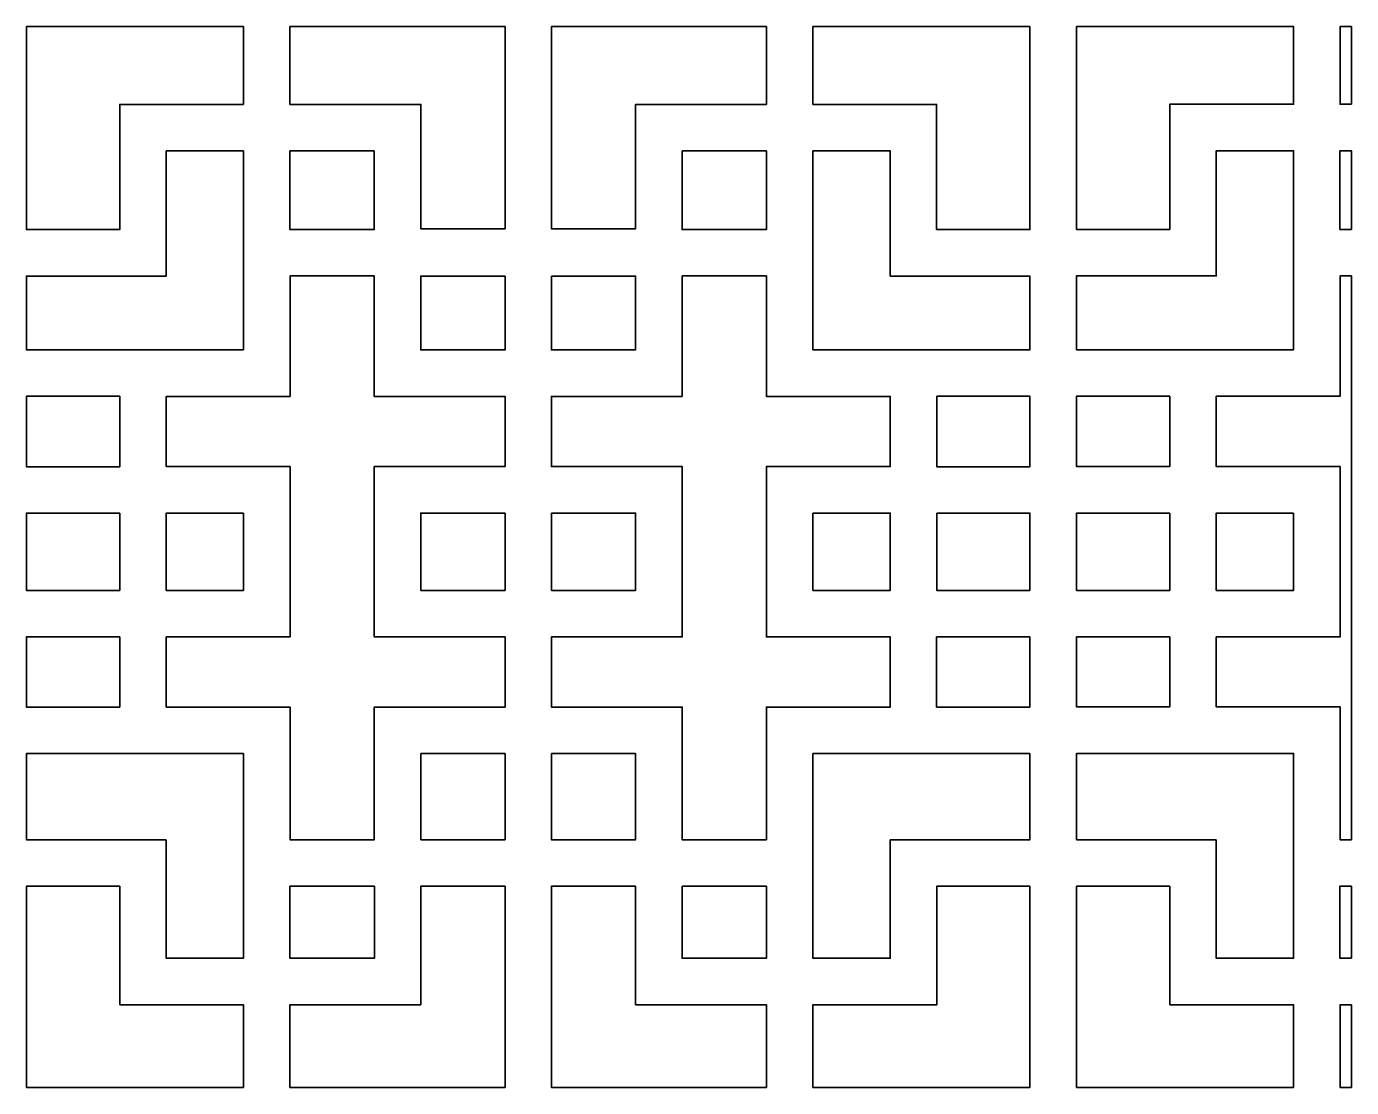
# Model space of a CAD drawing. Header units: centimetres. Extents: x 24 to 482, y -156 to 120.
# Drawn here: x 196.2 to 247.5, y 25 to 66 of the extents above; entities that cross this region are included whole.
import ezdxf

# ---------------------------------------------------------------- set-up
doc = ezdxf.new("R2010")
doc.units = ezdxf.units.CM
doc.header["$MEASUREMENT"] = 0
doc.layers.add('layer 1', color=7, linetype='Continuous')

msp = doc.modelspace()

# ---------------------------------------------------------------- linework, layer by layer
at = {"layer": 'layer 1', "color": 250, "lineweight": 35}
for points, knots in [([(196.16332, 66.02246), (196.16332, 66.02246), (204.56832, 66.02246), (204.56832, 66.02246), (204.56832, 66.02246), (204.56832, 66.02246), (204.56832, 63.00996), (204.56832, 63.00996), (204.56832, 63.00996), (204.56832, 63.00996), (199.77581, 63.00996), (199.77581, 63.00996), (199.77581, 63.00996), (199.77581, 63.00996), (199.77581, 58.16496), (199.77581, 58.16496), (199.77581, 58.16496), (199.77581, 58.16496), (196.16332, 58.16496), (196.16332, 58.16496), (196.16332, 58.16496), (196.16332, 58.16496), (196.16332, 66.02246), (196.16332, 66.02246)], [0, 0, 0, 0, 0.14285714, 0.14285714, 0.14285714, 0.14285714, 0.28571429, 0.28571429, 0.28571429, 0.28571429, 0.42857143, 0.42857143, 0.42857143, 0.42857143, 0.57142857, 0.57142857, 0.57142857, 0.57142857, 0.71428571, 0.71428571, 0.71428571, 0.71428571, 1, 1, 1, 1]), ([(206.36831, 66.02246), (206.36831, 66.02246), (206.36831, 63.00996), (206.36831, 63.00996), (206.36831, 63.00996), (206.36831, 63.00996), (211.43832, 63.00996), (211.43832, 63.00996), (211.43832, 63.00996), (211.43832, 63.00996), (211.43832, 58.19496), (211.43832, 58.19496), (211.43832, 58.19496), (211.43832, 58.19496), (214.70081, 58.19496), (214.70081, 58.19496), (214.70081, 58.19496), (214.70081, 58.19496), (214.70081, 66.02496), (214.70081, 66.02496), (214.70081, 66.02496), (214.70081, 66.02496), (206.36831, 66.02246), (206.36831, 66.02246)], [0, 0, 0, 0, 0.14285714, 0.14285714, 0.14285714, 0.14285714, 0.28571429, 0.28571429, 0.28571429, 0.28571429, 0.42857143, 0.42857143, 0.42857143, 0.42857143, 0.57142857, 0.57142857, 0.57142857, 0.57142857, 0.71428571, 0.71428571, 0.71428571, 0.71428571, 1, 1, 1, 1]), ([(224.82332, 66.01997), (224.82332, 66.01997), (224.82332, 63.00996), (224.82332, 63.00996), (224.82332, 63.00996), (224.82332, 63.00996), (219.75582, 63.00996), (219.75582, 63.00996), (219.75582, 63.00996), (219.75582, 63.00996), (219.75582, 58.19496), (219.75582, 58.19496), (219.75582, 58.19496), (219.75582, 58.19496), (216.49332, 58.19496), (216.49332, 58.19496), (216.49332, 58.19496), (216.49332, 58.19496), (216.49332, 66.02496), (216.49332, 66.02496), (216.49332, 66.02496), (216.49332, 66.02496), (224.82332, 66.01997), (224.82332, 66.01997)], [0, 0, 0, 0, 0.14285714, 0.14285714, 0.14285714, 0.14285714, 0.28571429, 0.28571429, 0.28571429, 0.28571429, 0.42857143, 0.42857143, 0.42857143, 0.42857143, 0.57142857, 0.57142857, 0.57142857, 0.57142857, 0.71428571, 0.71428571, 0.71428571, 0.71428571, 1, 1, 1, 1]), ([(235.02832, 66.01997), (235.02832, 66.01997), (226.62332, 66.01997), (226.62332, 66.01997), (226.62332, 66.01997), (226.62332, 66.01997), (226.62332, 63.00996), (226.62332, 63.00996), (226.62332, 63.00996), (226.62332, 63.00996), (231.41582, 63.00996), (231.41582, 63.00996), (231.41582, 63.00996), (231.41582, 63.00996), (231.41582, 58.16496), (231.41582, 58.16496), (231.41582, 58.16496), (231.41582, 58.16496), (235.02832, 58.16496), (235.02832, 58.16496), (235.02832, 58.16496), (235.02832, 58.16496), (235.02832, 66.01997), (235.02832, 66.01997)], [0, 0, 0, 0, 0.14285714, 0.14285714, 0.14285714, 0.14285714, 0.28571429, 0.28571429, 0.28571429, 0.28571429, 0.42857143, 0.42857143, 0.42857143, 0.42857143, 0.57142857, 0.57142857, 0.57142857, 0.57142857, 0.71428571, 0.71428571, 0.71428571, 0.71428571, 1, 1, 1, 1]), ([(236.83582, 66.02496), (236.83582, 66.02496), (245.24082, 66.02496), (245.24082, 66.02496), (245.24082, 66.02496), (245.24082, 66.02496), (245.24082, 63.01246), (245.24082, 63.01246), (245.24082, 63.01246), (245.24082, 63.01246), (240.44832, 63.01246), (240.44832, 63.01246), (240.44832, 63.01246), (240.44832, 63.01246), (240.44832, 58.16746), (240.44832, 58.16746), (240.44832, 58.16746), (240.44832, 58.16746), (236.83582, 58.16746), (236.83582, 58.16746), (236.83582, 58.16746), (236.83582, 58.16746), (236.83582, 66.02496), (236.83582, 66.02496)], [0, 0, 0, 0, 0.14285714, 0.14285714, 0.14285714, 0.14285714, 0.28571429, 0.28571429, 0.28571429, 0.28571429, 0.42857143, 0.42857143, 0.42857143, 0.42857143, 0.57142857, 0.57142857, 0.57142857, 0.57142857, 0.71428571, 0.71428571, 0.71428571, 0.71428571, 1, 1, 1, 1]), ([(247.48581, 63.01246), (247.48581, 63.01246), (247.04082, 63.01246), (247.04082, 63.01246), (247.04082, 63.01246), (247.04082, 63.01246), (247.04082, 66.02496), (247.04082, 66.02496), (247.04082, 66.02496), (247.04082, 66.02496), (247.48581, 66.02496), (247.48581, 66.02496), (247.48581, 66.02496), (247.48581, 66.02496), (247.48581, 63.01246), (247.48581, 63.01246)], [0, 0, 0, 0, 0.2, 0.2, 0.2, 0.2, 0.4, 0.4, 0.4, 0.4, 0.6, 0.6, 0.6, 0.6, 1, 1, 1, 1]), ([(204.56832, 53.50746), (204.56832, 53.50746), (204.56832, 61.20996), (204.56832, 61.20996), (204.56832, 61.20996), (204.56832, 61.20996), (201.57332, 61.20996), (201.57332, 61.20996), (201.57332, 61.20996), (201.57332, 61.20996), (201.57332, 56.36496), (201.57332, 56.36496), (201.57332, 56.36496), (201.57332, 56.36496), (196.16332, 56.36496), (196.16332, 56.36496), (196.16332, 56.36496), (196.16332, 56.36496), (196.16332, 53.50746), (196.16332, 53.50746), (196.16332, 53.50746), (196.16332, 53.50746), (204.56832, 53.50746), (204.56832, 53.50746)], [0, 0, 0, 0, 0.14285714, 0.14285714, 0.14285714, 0.14285714, 0.28571429, 0.28571429, 0.28571429, 0.28571429, 0.42857143, 0.42857143, 0.42857143, 0.42857143, 0.57142857, 0.57142857, 0.57142857, 0.57142857, 0.71428571, 0.71428571, 0.71428571, 0.71428571, 1, 1, 1, 1]), ([(209.63582, 61.20996), (209.63582, 61.20996), (206.36831, 61.20996), (206.36831, 61.20996), (206.36831, 61.20996), (206.36831, 61.20996), (206.36831, 58.16496), (206.36831, 58.16496), (206.36831, 58.16496), (206.36831, 58.16496), (209.63582, 58.16496), (209.63582, 58.16496), (209.63582, 58.16496), (209.63582, 58.16496), (209.63582, 61.20996), (209.63582, 61.20996)], [0, 0, 0, 0, 0.2, 0.2, 0.2, 0.2, 0.4, 0.4, 0.4, 0.4, 0.6, 0.6, 0.6, 0.6, 1, 1, 1, 1]), ([(221.55582, 61.20996), (221.55582, 61.20996), (224.82582, 61.20996), (224.82582, 61.20996), (224.82582, 61.20996), (224.82582, 61.20996), (224.82582, 58.16496), (224.82582, 58.16496), (224.82582, 58.16496), (224.82582, 58.16496), (221.55582, 58.16496), (221.55582, 58.16496), (221.55582, 58.16496), (221.55582, 58.16496), (221.55582, 61.20996), (221.55582, 61.20996)], [0, 0, 0, 0, 0.2, 0.2, 0.2, 0.2, 0.4, 0.4, 0.4, 0.4, 0.6, 0.6, 0.6, 0.6, 1, 1, 1, 1]), ([(226.62332, 53.50746), (226.62332, 53.50746), (226.62332, 61.20996), (226.62332, 61.20996), (226.62332, 61.20996), (226.62332, 61.20996), (229.61832, 61.20996), (229.61832, 61.20996), (229.61832, 61.20996), (229.61832, 61.20996), (229.61832, 56.36496), (229.61832, 56.36496), (229.61832, 56.36496), (229.61832, 56.36496), (235.03082, 56.36496), (235.03082, 56.36496), (235.03082, 56.36496), (235.03082, 56.36496), (235.03082, 53.50746), (235.03082, 53.50746), (235.03082, 53.50746), (235.03082, 53.50746), (226.62332, 53.50746), (226.62332, 53.50746)], [0, 0, 0, 0, 0.14285714, 0.14285714, 0.14285714, 0.14285714, 0.28571429, 0.28571429, 0.28571429, 0.28571429, 0.42857143, 0.42857143, 0.42857143, 0.42857143, 0.57142857, 0.57142857, 0.57142857, 0.57142857, 0.71428571, 0.71428571, 0.71428571, 0.71428571, 1, 1, 1, 1]), ([(245.24082, 53.50996), (245.24082, 53.50996), (245.24082, 61.21246), (245.24082, 61.21246), (245.24082, 61.21246), (245.24082, 61.21246), (242.24581, 61.21246), (242.24581, 61.21246), (242.24581, 61.21246), (242.24581, 61.21246), (242.24581, 56.36746), (242.24581, 56.36746), (242.24581, 56.36746), (242.24581, 56.36746), (236.83332, 56.36746), (236.83332, 56.36746), (236.83332, 56.36746), (236.83332, 56.36746), (236.83332, 53.50996), (236.83332, 53.50996), (236.83332, 53.50996), (236.83332, 53.50996), (245.24082, 53.50996), (245.24082, 53.50996)], [0, 0, 0, 0, 0.14285714, 0.14285714, 0.14285714, 0.14285714, 0.28571429, 0.28571429, 0.28571429, 0.28571429, 0.42857143, 0.42857143, 0.42857143, 0.42857143, 0.57142857, 0.57142857, 0.57142857, 0.57142857, 0.71428571, 0.71428571, 0.71428571, 0.71428571, 1, 1, 1, 1]), ([(247.48581, 58.16746), (247.48581, 58.16746), (247.03832, 58.16746), (247.03832, 58.16746), (247.03832, 58.16746), (247.03832, 58.16746), (247.03832, 61.21246), (247.03832, 61.21246), (247.03832, 61.21246), (247.03832, 61.21246), (247.48581, 61.21246), (247.48581, 61.21246), (247.48581, 61.21246), (247.48581, 61.21246), (247.48581, 58.16746), (247.48581, 58.16746)], [0, 0, 0, 0, 0.2, 0.2, 0.2, 0.2, 0.4, 0.4, 0.4, 0.4, 0.6, 0.6, 0.6, 0.6, 1, 1, 1, 1]), ([(209.63082, 51.70746), (209.63082, 51.70746), (214.70081, 51.70746), (214.70081, 51.70746), (214.70081, 51.70746), (214.70081, 51.70746), (214.70081, 48.98746), (214.70081, 48.98746), (214.70081, 48.98746), (214.70081, 48.98746), (209.63082, 48.98746), (209.63082, 48.98746), (209.63082, 48.98746), (209.63082, 48.98746), (209.63082, 42.39246), (209.63082, 42.39246), (209.63082, 42.39246), (209.63082, 42.39246), (214.70081, 42.39246), (214.70081, 42.39246), (214.70081, 42.39246), (214.70081, 42.39246), (214.70081, 39.67996), (214.70081, 39.67996), (214.70081, 39.67996), (214.70081, 39.67996), (209.63082, 39.67996), (209.63082, 39.67996), (209.63082, 39.67996), (209.63082, 39.67996), (209.63082, 34.54246), (209.63082, 34.54246), (209.63082, 34.54246), (209.63082, 34.54246), (206.37081, 34.54246), (206.37081, 34.54246), (206.37081, 34.54246), (206.37081, 34.54246), (206.37081, 39.67996), (206.37081, 39.67996), (206.37081, 39.67996), (206.37081, 39.67996), (201.57332, 39.67996), (201.57332, 39.67996), (201.57332, 39.67996), (201.57332, 39.67996), (201.57332, 42.39246), (201.57332, 42.39246), (201.57332, 42.39246), (201.57332, 42.39246), (206.37081, 42.39246), (206.37081, 42.39246), (206.37081, 42.39246), (206.37081, 42.39246), (206.37081, 48.98746), (206.37081, 48.98746), (206.37081, 48.98746), (206.37081, 48.98746), (201.57332, 48.98746), (201.57332, 48.98746), (201.57332, 48.98746), (201.57332, 48.98746), (201.57332, 51.70746), (201.57332, 51.70746), (201.57332, 51.70746), (201.57332, 51.70746), (206.37081, 51.70746), (206.37081, 51.70746), (206.37081, 51.70746), (206.37081, 51.70746), (206.37081, 56.36746), (206.37081, 56.36746), (206.37081, 56.36746), (206.37081, 56.36746), (209.63082, 56.36746), (209.63082, 56.36746), (209.63082, 56.36746), (209.63082, 56.36746), (209.63082, 51.70746), (209.63082, 51.70746)], [0, 0, 0, 0, 0.04761905, 0.04761905, 0.04761905, 0.04761905, 0.0952381, 0.0952381, 0.0952381, 0.0952381, 0.14285714, 0.14285714, 0.14285714, 0.14285714, 0.19047619, 0.19047619, 0.19047619, 0.19047619, 0.23809524, 0.23809524, 0.23809524, 0.23809524, 0.28571429, 0.28571429, 0.28571429, 0.28571429, 0.33333333, 0.33333333, 0.33333333, 0.33333333, 0.38095238, 0.38095238, 0.38095238, 0.38095238, 0.42857143, 0.42857143, 0.42857143, 0.42857143, 0.47619048, 0.47619048, 0.47619048, 0.47619048, 0.52380952, 0.52380952, 0.52380952, 0.52380952, 0.57142857, 0.57142857, 0.57142857, 0.57142857, 0.61904762, 0.61904762, 0.61904762, 0.61904762, 0.66666667, 0.66666667, 0.66666667, 0.66666667, 0.71428571, 0.71428571, 0.71428571, 0.71428571, 0.76190476, 0.76190476, 0.76190476, 0.76190476, 0.80952381, 0.80952381, 0.80952381, 0.80952381, 0.85714286, 0.85714286, 0.85714286, 0.85714286, 0.9047619, 0.9047619, 0.9047619, 0.9047619, 1, 1, 1, 1]), ([(214.70081, 56.36496), (214.70081, 56.36496), (211.43582, 56.36496), (211.43582, 56.36496), (211.43582, 56.36496), (211.43582, 56.36496), (211.43582, 53.50746), (211.43582, 53.50746), (211.43582, 53.50746), (211.43582, 53.50746), (214.70081, 53.50746), (214.70081, 53.50746), (214.70081, 53.50746), (214.70081, 53.50746), (214.70081, 56.36496), (214.70081, 56.36496)], [0, 0, 0, 0, 0.2, 0.2, 0.2, 0.2, 0.4, 0.4, 0.4, 0.4, 0.6, 0.6, 0.6, 0.6, 1, 1, 1, 1]), ([(221.56082, 51.70746), (221.56082, 51.70746), (216.49332, 51.70746), (216.49332, 51.70746), (216.49332, 51.70746), (216.49332, 51.70746), (216.49332, 48.98746), (216.49332, 48.98746), (216.49332, 48.98746), (216.49332, 48.98746), (221.56082, 48.98746), (221.56082, 48.98746), (221.56082, 48.98746), (221.56082, 48.98746), (221.56082, 42.39246), (221.56082, 42.39246), (221.56082, 42.39246), (221.56082, 42.39246), (216.49332, 42.39246), (216.49332, 42.39246), (216.49332, 42.39246), (216.49332, 42.39246), (216.49332, 39.67996), (216.49332, 39.67996), (216.49332, 39.67996), (216.49332, 39.67996), (221.56082, 39.67996), (221.56082, 39.67996), (221.56082, 39.67996), (221.56082, 39.67996), (221.56082, 34.54246), (221.56082, 34.54246), (221.56082, 34.54246), (221.56082, 34.54246), (224.82332, 34.54246), (224.82332, 34.54246), (224.82332, 34.54246), (224.82332, 34.54246), (224.82332, 39.67996), (224.82332, 39.67996), (224.82332, 39.67996), (224.82332, 39.67996), (229.61832, 39.67996), (229.61832, 39.67996), (229.61832, 39.67996), (229.61832, 39.67996), (229.61832, 42.39246), (229.61832, 42.39246), (229.61832, 42.39246), (229.61832, 42.39246), (224.82332, 42.39246), (224.82332, 42.39246), (224.82332, 42.39246), (224.82332, 42.39246), (224.82332, 48.98746), (224.82332, 48.98746), (224.82332, 48.98746), (224.82332, 48.98746), (229.61832, 48.98746), (229.61832, 48.98746), (229.61832, 48.98746), (229.61832, 48.98746), (229.61832, 51.70746), (229.61832, 51.70746), (229.61832, 51.70746), (229.61832, 51.70746), (224.82332, 51.70746), (224.82332, 51.70746), (224.82332, 51.70746), (224.82332, 51.70746), (224.82332, 56.36746), (224.82332, 56.36746), (224.82332, 56.36746), (224.82332, 56.36746), (221.56082, 56.36746), (221.56082, 56.36746), (221.56082, 56.36746), (221.56082, 56.36746), (221.56082, 51.70746), (221.56082, 51.70746)], [0, 0, 0, 0, 0.04761905, 0.04761905, 0.04761905, 0.04761905, 0.0952381, 0.0952381, 0.0952381, 0.0952381, 0.14285714, 0.14285714, 0.14285714, 0.14285714, 0.19047619, 0.19047619, 0.19047619, 0.19047619, 0.23809524, 0.23809524, 0.23809524, 0.23809524, 0.28571429, 0.28571429, 0.28571429, 0.28571429, 0.33333333, 0.33333333, 0.33333333, 0.33333333, 0.38095238, 0.38095238, 0.38095238, 0.38095238, 0.42857143, 0.42857143, 0.42857143, 0.42857143, 0.47619048, 0.47619048, 0.47619048, 0.47619048, 0.52380952, 0.52380952, 0.52380952, 0.52380952, 0.57142857, 0.57142857, 0.57142857, 0.57142857, 0.61904762, 0.61904762, 0.61904762, 0.61904762, 0.66666667, 0.66666667, 0.66666667, 0.66666667, 0.71428571, 0.71428571, 0.71428571, 0.71428571, 0.76190476, 0.76190476, 0.76190476, 0.76190476, 0.80952381, 0.80952381, 0.80952381, 0.80952381, 0.85714286, 0.85714286, 0.85714286, 0.85714286, 0.9047619, 0.9047619, 0.9047619, 0.9047619, 1, 1, 1, 1]), ([(216.49332, 56.36496), (216.49332, 56.36496), (219.75832, 56.36496), (219.75832, 56.36496), (219.75832, 56.36496), (219.75832, 56.36496), (219.75832, 53.50746), (219.75832, 53.50746), (219.75832, 53.50746), (219.75832, 53.50746), (216.49332, 53.50746), (216.49332, 53.50746), (216.49332, 53.50746), (216.49332, 53.50746), (216.49332, 56.36496), (216.49332, 56.36496)], [0, 0, 0, 0, 0.2, 0.2, 0.2, 0.2, 0.4, 0.4, 0.4, 0.4, 0.6, 0.6, 0.6, 0.6, 1, 1, 1, 1]), ([(247.48581, 34.54496), (247.48581, 34.54496), (247.04082, 34.54496), (247.04082, 34.54496), (247.04082, 34.54496), (247.04082, 34.54496), (247.04082, 39.68246), (247.04082, 39.68246), (247.04082, 39.68246), (247.04082, 39.68246), (242.24581, 39.68246), (242.24581, 39.68246), (242.24581, 39.68246), (242.24581, 39.68246), (242.24581, 42.39496), (242.24581, 42.39496), (242.24581, 42.39496), (242.24581, 42.39496), (247.04082, 42.39496), (247.04082, 42.39496), (247.04082, 42.39496), (247.04082, 42.39496), (247.04082, 48.98996), (247.04082, 48.98996), (247.04082, 48.98996), (247.04082, 48.98996), (242.24581, 48.98996), (242.24581, 48.98996), (242.24581, 48.98996), (242.24581, 48.98996), (242.24581, 51.70996), (242.24581, 51.70996), (242.24581, 51.70996), (242.24581, 51.70996), (247.04082, 51.70996), (247.04082, 51.70996), (247.04082, 51.70996), (247.04082, 51.70996), (247.04082, 56.36996), (247.04082, 56.36996), (247.04082, 56.36996), (247.04082, 56.36996), (247.48581, 56.36996), (247.48581, 56.36996), (247.48581, 56.36996), (247.48581, 56.36996), (247.48581, 34.54496), (247.48581, 34.54496)], [0, 0, 0, 0, 0.07692308, 0.07692308, 0.07692308, 0.07692308, 0.15384615, 0.15384615, 0.15384615, 0.15384615, 0.23076923, 0.23076923, 0.23076923, 0.23076923, 0.30769231, 0.30769231, 0.30769231, 0.30769231, 0.38461538, 0.38461538, 0.38461538, 0.38461538, 0.46153846, 0.46153846, 0.46153846, 0.46153846, 0.53846154, 0.53846154, 0.53846154, 0.53846154, 0.61538462, 0.61538462, 0.61538462, 0.61538462, 0.69230769, 0.69230769, 0.69230769, 0.69230769, 0.76923077, 0.76923077, 0.76923077, 0.76923077, 0.84615385, 0.84615385, 0.84615385, 0.84615385, 1, 1, 1, 1]), ([(199.77332, 51.71246), (199.77332, 51.71246), (196.16332, 51.71246), (196.16332, 51.71246), (196.16332, 51.71246), (196.16332, 51.71246), (196.16332, 48.98496), (196.16332, 48.98496), (196.16332, 48.98496), (196.16332, 48.98496), (199.77332, 48.98496), (199.77332, 48.98496), (199.77332, 48.98496), (199.77332, 48.98496), (199.77332, 51.71246), (199.77332, 51.71246)], [0, 0, 0, 0, 0.2, 0.2, 0.2, 0.2, 0.4, 0.4, 0.4, 0.4, 0.6, 0.6, 0.6, 0.6, 1, 1, 1, 1]), ([(231.42082, 51.71246), (231.42082, 51.71246), (235.02832, 51.71246), (235.02832, 51.71246), (235.02832, 51.71246), (235.02832, 51.71246), (235.02832, 48.98496), (235.02832, 48.98496), (235.02832, 48.98496), (235.02832, 48.98496), (231.42082, 48.98496), (231.42082, 48.98496), (231.42082, 48.98496), (231.42082, 48.98496), (231.42082, 51.71246), (231.42082, 51.71246)], [0, 0, 0, 0, 0.2, 0.2, 0.2, 0.2, 0.4, 0.4, 0.4, 0.4, 0.6, 0.6, 0.6, 0.6, 1, 1, 1, 1]), ([(240.44332, 51.71496), (240.44332, 51.71496), (236.83582, 51.71496), (236.83582, 51.71496), (236.83582, 51.71496), (236.83582, 51.71496), (236.83582, 48.98746), (236.83582, 48.98746), (236.83582, 48.98746), (236.83582, 48.98746), (240.44332, 48.98746), (240.44332, 48.98746), (240.44332, 48.98746), (240.44332, 48.98746), (240.44332, 51.71496), (240.44332, 51.71496)], [0, 0, 0, 0, 0.2, 0.2, 0.2, 0.2, 0.4, 0.4, 0.4, 0.4, 0.6, 0.6, 0.6, 0.6, 1, 1, 1, 1]), ([(199.77332, 47.18746), (199.77332, 47.18746), (196.16332, 47.18746), (196.16332, 47.18746), (196.16332, 47.18746), (196.16332, 47.18746), (196.16332, 44.19247), (196.16332, 44.19247), (196.16332, 44.19247), (196.16332, 44.19247), (199.77332, 44.19247), (199.77332, 44.19247), (199.77332, 44.19247), (199.77332, 44.19247), (199.77332, 47.18746), (199.77332, 47.18746)], [0, 0, 0, 0, 0.2, 0.2, 0.2, 0.2, 0.4, 0.4, 0.4, 0.4, 0.6, 0.6, 0.6, 0.6, 1, 1, 1, 1]), ([(204.56832, 47.18746), (204.56832, 47.18746), (201.57332, 47.18746), (201.57332, 47.18746), (201.57332, 47.18746), (201.57332, 47.18746), (201.57332, 44.19247), (201.57332, 44.19247), (201.57332, 44.19247), (201.57332, 44.19247), (204.56832, 44.19247), (204.56832, 44.19247), (204.56832, 44.19247), (204.56832, 44.19247), (204.56832, 47.18746), (204.56832, 47.18746)], [0, 0, 0, 0, 0.2, 0.2, 0.2, 0.2, 0.4, 0.4, 0.4, 0.4, 0.6, 0.6, 0.6, 0.6, 1, 1, 1, 1]), ([(214.70081, 47.18746), (214.70081, 47.18746), (211.43582, 47.18746), (211.43582, 47.18746), (211.43582, 47.18746), (211.43582, 47.18746), (211.43582, 44.19247), (211.43582, 44.19247), (211.43582, 44.19247), (211.43582, 44.19247), (214.70081, 44.19247), (214.70081, 44.19247), (214.70081, 44.19247), (214.70081, 44.19247), (214.70081, 47.18746), (214.70081, 47.18746)], [0, 0, 0, 0, 0.2, 0.2, 0.2, 0.2, 0.4, 0.4, 0.4, 0.4, 0.6, 0.6, 0.6, 0.6, 1, 1, 1, 1]), ([(216.49332, 47.18746), (216.49332, 47.18746), (219.75832, 47.18746), (219.75832, 47.18746), (219.75832, 47.18746), (219.75832, 47.18746), (219.75832, 44.19247), (219.75832, 44.19247), (219.75832, 44.19247), (219.75832, 44.19247), (216.49332, 44.19247), (216.49332, 44.19247), (216.49332, 44.19247), (216.49332, 44.19247), (216.49332, 47.18746), (216.49332, 47.18746)], [0, 0, 0, 0, 0.2, 0.2, 0.2, 0.2, 0.4, 0.4, 0.4, 0.4, 0.6, 0.6, 0.6, 0.6, 1, 1, 1, 1]), ([(226.62332, 47.18746), (226.62332, 47.18746), (229.61832, 47.18746), (229.61832, 47.18746), (229.61832, 47.18746), (229.61832, 47.18746), (229.61832, 44.19247), (229.61832, 44.19247), (229.61832, 44.19247), (229.61832, 44.19247), (226.62332, 44.19247), (226.62332, 44.19247), (226.62332, 44.19247), (226.62332, 44.19247), (226.62332, 47.18746), (226.62332, 47.18746)], [0, 0, 0, 0, 0.2, 0.2, 0.2, 0.2, 0.4, 0.4, 0.4, 0.4, 0.6, 0.6, 0.6, 0.6, 1, 1, 1, 1]), ([(231.41832, 47.18746), (231.41832, 47.18746), (235.02832, 47.18746), (235.02832, 47.18746), (235.02832, 47.18746), (235.02832, 47.18746), (235.02832, 44.19247), (235.02832, 44.19247), (235.02832, 44.19247), (235.02832, 44.19247), (231.41832, 44.19247), (231.41832, 44.19247), (231.41832, 44.19247), (231.41832, 44.19247), (231.41832, 47.18746), (231.41832, 47.18746)], [0, 0, 0, 0, 0.2, 0.2, 0.2, 0.2, 0.4, 0.4, 0.4, 0.4, 0.6, 0.6, 0.6, 0.6, 1, 1, 1, 1]), ([(240.44582, 47.18996), (240.44582, 47.18996), (236.83582, 47.18996), (236.83582, 47.18996), (236.83582, 47.18996), (236.83582, 47.18996), (236.83582, 44.19746), (236.83582, 44.19746), (236.83582, 44.19746), (236.83582, 44.19746), (240.44582, 44.19746), (240.44582, 44.19746), (240.44582, 44.19746), (240.44582, 44.19746), (240.44582, 47.18996), (240.44582, 47.18996)], [0, 0, 0, 0, 0.2, 0.2, 0.2, 0.2, 0.4, 0.4, 0.4, 0.4, 0.6, 0.6, 0.6, 0.6, 1, 1, 1, 1]), ([(245.24082, 47.18996), (245.24082, 47.18996), (242.24581, 47.18996), (242.24581, 47.18996), (242.24581, 47.18996), (242.24581, 47.18996), (242.24581, 44.19496), (242.24581, 44.19496), (242.24581, 44.19496), (242.24581, 44.19496), (245.24082, 44.19496), (245.24082, 44.19496), (245.24082, 44.19496), (245.24082, 44.19496), (245.24082, 47.18996), (245.24082, 47.18996)], [0, 0, 0, 0, 0.2, 0.2, 0.2, 0.2, 0.4, 0.4, 0.4, 0.4, 0.6, 0.6, 0.6, 0.6, 1, 1, 1, 1]), ([(199.77581, 42.39496), (199.77581, 42.39496), (196.16332, 42.39496), (196.16332, 42.39496), (196.16332, 42.39496), (196.16332, 42.39496), (196.16332, 39.67996), (196.16332, 39.67996), (196.16332, 39.67996), (196.16332, 39.67996), (199.77581, 39.67996), (199.77581, 39.67996), (199.77581, 39.67996), (199.77581, 39.67996), (199.77581, 42.39496), (199.77581, 42.39496)], [0, 0, 0, 0, 0.2, 0.2, 0.2, 0.2, 0.4, 0.4, 0.4, 0.4, 0.6, 0.6, 0.6, 0.6, 1, 1, 1, 1]), ([(231.41582, 42.39496), (231.41582, 42.39496), (235.02832, 42.39496), (235.02832, 42.39496), (235.02832, 42.39496), (235.02832, 42.39496), (235.02832, 39.67996), (235.02832, 39.67996), (235.02832, 39.67996), (235.02832, 39.67996), (231.41582, 39.67996), (231.41582, 39.67996), (231.41582, 39.67996), (231.41582, 39.67996), (231.41582, 42.39496), (231.41582, 42.39496)], [0, 0, 0, 0, 0.2, 0.2, 0.2, 0.2, 0.4, 0.4, 0.4, 0.4, 0.6, 0.6, 0.6, 0.6, 1, 1, 1, 1]), ([(240.44832, 42.39746), (240.44832, 42.39746), (236.83582, 42.39746), (236.83582, 42.39746), (236.83582, 42.39746), (236.83582, 42.39746), (236.83582, 39.68496), (236.83582, 39.68496), (236.83582, 39.68496), (236.83582, 39.68496), (240.44832, 39.68496), (240.44832, 39.68496), (240.44832, 39.68496), (240.44832, 39.68496), (240.44832, 42.39746), (240.44832, 42.39746)], [0, 0, 0, 0, 0.2, 0.2, 0.2, 0.2, 0.4, 0.4, 0.4, 0.4, 0.6, 0.6, 0.6, 0.6, 1, 1, 1, 1]), ([(201.57332, 34.54246), (201.57332, 34.54246), (201.57332, 29.95247), (201.57332, 29.95247), (201.57332, 29.95247), (201.57332, 29.95247), (204.56832, 29.95247), (204.56832, 29.95247), (204.56832, 29.95247), (204.56832, 29.95247), (204.56832, 37.87996), (204.56832, 37.87996), (204.56832, 37.87996), (204.56832, 37.87996), (196.16332, 37.87996), (196.16332, 37.87996), (196.16332, 37.87996), (196.16332, 37.87996), (196.16332, 34.54246), (196.16332, 34.54246), (196.16332, 34.54246), (196.16332, 34.54246), (201.57332, 34.54246), (201.57332, 34.54246)], [0, 0, 0, 0, 0.14285714, 0.14285714, 0.14285714, 0.14285714, 0.28571429, 0.28571429, 0.28571429, 0.28571429, 0.42857143, 0.42857143, 0.42857143, 0.42857143, 0.57142857, 0.57142857, 0.57142857, 0.57142857, 0.71428571, 0.71428571, 0.71428571, 0.71428571, 1, 1, 1, 1]), ([(214.70081, 37.87996), (214.70081, 37.87996), (211.43832, 37.87996), (211.43832, 37.87996), (211.43832, 37.87996), (211.43832, 37.87996), (211.43832, 34.54246), (211.43832, 34.54246), (211.43832, 34.54246), (211.43832, 34.54246), (214.70081, 34.54246), (214.70081, 34.54246), (214.70081, 34.54246), (214.70081, 34.54246), (214.70081, 37.87996), (214.70081, 37.87996)], [0, 0, 0, 0, 0.2, 0.2, 0.2, 0.2, 0.4, 0.4, 0.4, 0.4, 0.6, 0.6, 0.6, 0.6, 1, 1, 1, 1]), ([(216.49332, 37.87996), (216.49332, 37.87996), (219.75582, 37.87996), (219.75582, 37.87996), (219.75582, 37.87996), (219.75582, 37.87996), (219.75582, 34.54246), (219.75582, 34.54246), (219.75582, 34.54246), (219.75582, 34.54246), (216.49332, 34.54246), (216.49332, 34.54246), (216.49332, 34.54246), (216.49332, 34.54246), (216.49332, 37.87996), (216.49332, 37.87996)], [0, 0, 0, 0, 0.2, 0.2, 0.2, 0.2, 0.4, 0.4, 0.4, 0.4, 0.6, 0.6, 0.6, 0.6, 1, 1, 1, 1]), ([(229.61832, 34.54246), (229.61832, 34.54246), (229.61832, 29.95247), (229.61832, 29.95247), (229.61832, 29.95247), (229.61832, 29.95247), (226.62332, 29.95247), (226.62332, 29.95247), (226.62332, 29.95247), (226.62332, 29.95247), (226.62332, 37.87996), (226.62332, 37.87996), (226.62332, 37.87996), (226.62332, 37.87996), (235.02832, 37.87996), (235.02832, 37.87996), (235.02832, 37.87996), (235.02832, 37.87996), (235.02832, 34.54246), (235.02832, 34.54246), (235.02832, 34.54246), (235.02832, 34.54246), (229.61832, 34.54246), (229.61832, 34.54246)], [0, 0, 0, 0, 0.14285714, 0.14285714, 0.14285714, 0.14285714, 0.28571429, 0.28571429, 0.28571429, 0.28571429, 0.42857143, 0.42857143, 0.42857143, 0.42857143, 0.57142857, 0.57142857, 0.57142857, 0.57142857, 0.71428571, 0.71428571, 0.71428571, 0.71428571, 1, 1, 1, 1]), ([(242.24581, 34.54496), (242.24581, 34.54496), (242.24581, 29.95496), (242.24581, 29.95496), (242.24581, 29.95496), (242.24581, 29.95496), (245.24082, 29.95496), (245.24082, 29.95496), (245.24082, 29.95496), (245.24082, 29.95496), (245.24082, 37.88247), (245.24082, 37.88247), (245.24082, 37.88247), (245.24082, 37.88247), (236.83582, 37.88247), (236.83582, 37.88247), (236.83582, 37.88247), (236.83582, 37.88247), (236.83582, 34.54496), (236.83582, 34.54496), (236.83582, 34.54496), (236.83582, 34.54496), (242.24581, 34.54496), (242.24581, 34.54496)], [0, 0, 0, 0, 0.14285714, 0.14285714, 0.14285714, 0.14285714, 0.28571429, 0.28571429, 0.28571429, 0.28571429, 0.42857143, 0.42857143, 0.42857143, 0.42857143, 0.57142857, 0.57142857, 0.57142857, 0.57142857, 0.71428571, 0.71428571, 0.71428571, 0.71428571, 1, 1, 1, 1]), ([(199.77332, 28.15246), (199.77332, 28.15246), (199.77581, 32.74246), (199.77581, 32.74246), (199.77581, 32.74246), (199.77581, 32.74246), (196.16332, 32.74246), (196.16332, 32.74246), (196.16332, 32.74246), (196.16332, 32.74246), (196.16332, 24.95247), (196.16332, 24.95247), (196.16332, 24.95247), (196.16332, 24.95247), (204.56832, 24.95247), (204.56832, 24.95247), (204.56832, 24.95247), (204.56832, 24.95247), (204.56832, 28.15246), (204.56832, 28.15246), (204.56832, 28.15246), (204.56832, 28.15246), (199.77332, 28.15246), (199.77332, 28.15246)], [0, 0, 0, 0, 0.14285714, 0.14285714, 0.14285714, 0.14285714, 0.28571429, 0.28571429, 0.28571429, 0.28571429, 0.42857143, 0.42857143, 0.42857143, 0.42857143, 0.57142857, 0.57142857, 0.57142857, 0.57142857, 0.71428571, 0.71428571, 0.71428571, 0.71428571, 1, 1, 1, 1]), ([(209.63832, 32.74246), (209.63832, 32.74246), (206.36831, 32.74246), (206.36831, 32.74246), (206.36831, 32.74246), (206.36831, 32.74246), (206.36831, 29.95247), (206.36831, 29.95247), (206.36831, 29.95247), (206.36831, 29.95247), (209.63832, 29.95247), (209.63832, 29.95247), (209.63832, 29.95247), (209.63832, 29.95247), (209.63832, 32.74246), (209.63832, 32.74246)], [0, 0, 0, 0, 0.2, 0.2, 0.2, 0.2, 0.4, 0.4, 0.4, 0.4, 0.6, 0.6, 0.6, 0.6, 1, 1, 1, 1]), ([(206.36831, 24.95247), (206.36831, 24.95247), (206.36831, 28.15496), (206.36831, 28.15496), (206.36831, 28.15496), (206.36831, 28.15496), (211.43582, 28.15246), (211.43582, 28.15246), (211.43582, 28.15246), (211.43582, 28.15246), (211.43582, 32.74246), (211.43582, 32.74246), (211.43582, 32.74246), (211.43582, 32.74246), (214.70081, 32.74246), (214.70081, 32.74246), (214.70081, 32.74246), (214.70081, 32.74246), (214.70081, 24.95247), (214.70081, 24.95247), (214.70081, 24.95247), (214.70081, 24.95247), (206.36831, 24.95247), (206.36831, 24.95247)], [0, 0, 0, 0, 0.14285714, 0.14285714, 0.14285714, 0.14285714, 0.28571429, 0.28571429, 0.28571429, 0.28571429, 0.42857143, 0.42857143, 0.42857143, 0.42857143, 0.57142857, 0.57142857, 0.57142857, 0.57142857, 0.71428571, 0.71428571, 0.71428571, 0.71428571, 1, 1, 1, 1]), ([(224.82332, 24.95247), (224.82332, 24.95247), (224.82332, 28.15246), (224.82332, 28.15246), (224.82332, 28.15246), (224.82332, 28.15246), (219.75832, 28.15246), (219.75832, 28.15246), (219.75832, 28.15246), (219.75832, 28.15246), (219.75832, 32.74246), (219.75832, 32.74246), (219.75832, 32.74246), (219.75832, 32.74246), (216.49332, 32.74246), (216.49332, 32.74246), (216.49332, 32.74246), (216.49332, 32.74246), (216.49332, 24.95247), (216.49332, 24.95247), (216.49332, 24.95247), (216.49332, 24.95247), (224.82332, 24.95247), (224.82332, 24.95247)], [0, 0, 0, 0, 0.14285714, 0.14285714, 0.14285714, 0.14285714, 0.28571429, 0.28571429, 0.28571429, 0.28571429, 0.42857143, 0.42857143, 0.42857143, 0.42857143, 0.57142857, 0.57142857, 0.57142857, 0.57142857, 0.71428571, 0.71428571, 0.71428571, 0.71428571, 1, 1, 1, 1]), ([(221.55582, 32.74246), (221.55582, 32.74246), (224.82582, 32.74246), (224.82582, 32.74246), (224.82582, 32.74246), (224.82582, 32.74246), (224.82582, 29.95247), (224.82582, 29.95247), (224.82582, 29.95247), (224.82582, 29.95247), (221.55582, 29.95247), (221.55582, 29.95247), (221.55582, 29.95247), (221.55582, 29.95247), (221.55582, 32.74246), (221.55582, 32.74246)], [0, 0, 0, 0, 0.2, 0.2, 0.2, 0.2, 0.4, 0.4, 0.4, 0.4, 0.6, 0.6, 0.6, 0.6, 1, 1, 1, 1]), ([(231.41832, 28.15246), (231.41832, 28.15246), (231.41832, 32.74246), (231.41832, 32.74246), (231.41832, 32.74246), (231.41832, 32.74246), (235.02832, 32.74246), (235.02832, 32.74246), (235.02832, 32.74246), (235.02832, 32.74246), (235.02832, 24.95247), (235.02832, 24.95247), (235.02832, 24.95247), (235.02832, 24.95247), (226.62332, 24.95247), (226.62332, 24.95247), (226.62332, 24.95247), (226.62332, 24.95247), (226.62332, 28.15246), (226.62332, 28.15246), (226.62332, 28.15246), (226.62332, 28.15246), (231.41832, 28.15246), (231.41832, 28.15246)], [0, 0, 0, 0, 0.14285714, 0.14285714, 0.14285714, 0.14285714, 0.28571429, 0.28571429, 0.28571429, 0.28571429, 0.42857143, 0.42857143, 0.42857143, 0.42857143, 0.57142857, 0.57142857, 0.57142857, 0.57142857, 0.71428571, 0.71428571, 0.71428571, 0.71428571, 1, 1, 1, 1]), ([(240.44582, 28.15496), (240.44582, 28.15496), (240.44582, 32.74496), (240.44582, 32.74496), (240.44582, 32.74496), (240.44582, 32.74496), (236.83582, 32.74496), (236.83582, 32.74496), (236.83582, 32.74496), (236.83582, 32.74496), (236.83582, 24.95496), (236.83582, 24.95496), (236.83582, 24.95496), (236.83582, 24.95496), (245.24082, 24.95496), (245.24082, 24.95496), (245.24082, 24.95496), (245.24082, 24.95496), (245.24082, 28.15496), (245.24082, 28.15496), (245.24082, 28.15496), (245.24082, 28.15496), (240.44582, 28.15496), (240.44582, 28.15496)], [0, 0, 0, 0, 0.14285714, 0.14285714, 0.14285714, 0.14285714, 0.28571429, 0.28571429, 0.28571429, 0.28571429, 0.42857143, 0.42857143, 0.42857143, 0.42857143, 0.57142857, 0.57142857, 0.57142857, 0.57142857, 0.71428571, 0.71428571, 0.71428571, 0.71428571, 1, 1, 1, 1]), ([(247.48581, 29.95496), (247.48581, 29.95496), (247.03832, 29.95496), (247.03832, 29.95496), (247.03832, 29.95496), (247.03832, 29.95496), (247.03832, 32.74496), (247.03832, 32.74496), (247.03832, 32.74496), (247.03832, 32.74496), (247.48581, 32.74496), (247.48581, 32.74496), (247.48581, 32.74496), (247.48581, 32.74496), (247.48581, 29.95496), (247.48581, 29.95496)], [0, 0, 0, 0, 0.2, 0.2, 0.2, 0.2, 0.4, 0.4, 0.4, 0.4, 0.6, 0.6, 0.6, 0.6, 1, 1, 1, 1]), ([(247.48581, 24.95496), (247.48581, 24.95496), (247.04082, 24.95496), (247.04082, 24.95496), (247.04082, 24.95496), (247.04082, 24.95496), (247.04082, 28.15746), (247.04082, 28.15746), (247.04082, 28.15746), (247.04082, 28.15746), (247.48581, 28.15746), (247.48581, 28.15746), (247.48581, 28.15746), (247.48581, 28.15746), (247.48581, 24.95496), (247.48581, 24.95496)], [0, 0, 0, 0, 0.2, 0.2, 0.2, 0.2, 0.4, 0.4, 0.4, 0.4, 0.6, 0.6, 0.6, 0.6, 1, 1, 1, 1])]:
    msp.add_open_spline(points, degree=3, knots=knots, dxfattribs=at)

doc.saveas('drawing.dxf')
